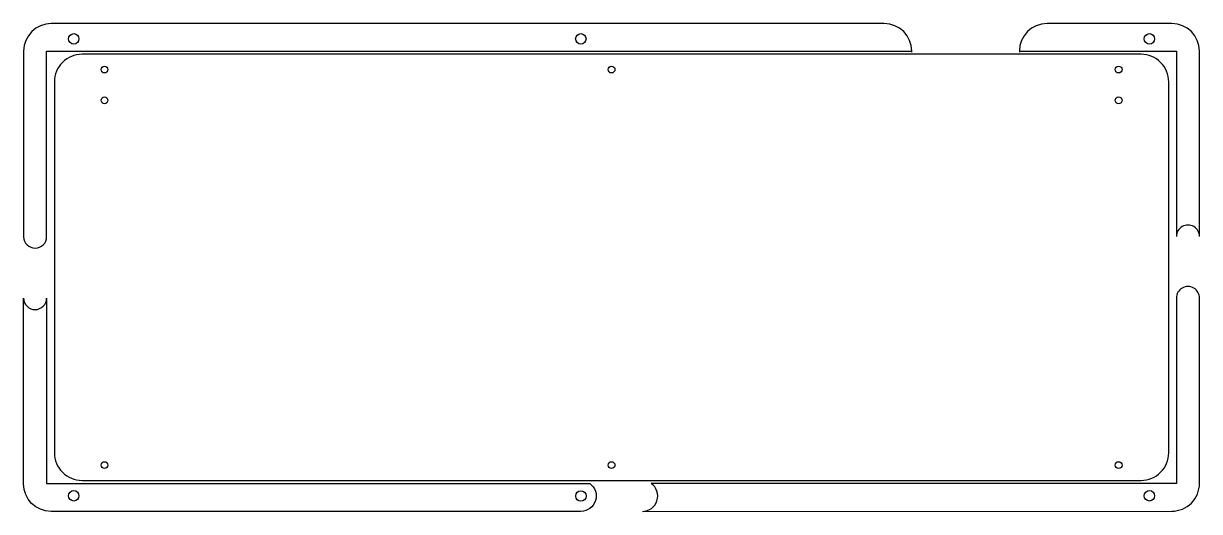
# Model space of a CAD drawing. Header units: millimetres. Extents: x -13 to 370, y 304 to 462.
import ezdxf

# ---------------------------------------------------------------- set-up
doc = ezdxf.new("R2010")
doc.units = ezdxf.units.MM
doc.layers.get('0').update_dxf_attribs({"linetype": 'CONTINUOUS'})

msp = doc.modelspace()

# ---------------------------------------------------------------- linework, layer by layer
for p, q in [((267.5, 462.34), (-3.5, 462.34)), ((361.11, 462.34), (320.5, 462.34)), ((-12.5, 453.34), (-12.52, 392.93)), ((-5.02, 392.98), (-5.02, 453.34)), ((-5.02, 453.34), (276.5, 453.34)), ((276.5, 453), (276.5, 453.34)), ((311.5, 453.34), (311.5, 453)), ((311.5, 453.34), (362.62, 453.34)), ((362.62, 453.34), (362.62, 392.98)), ((370.11, 392.98), (370.11, 453.34)), ((362.62, 372.98), (362.62, 312.61)), ((370.11, 312.63), (370.11, 372.98)), ((362.62, 312.61), (191.71, 312.61)), ((188.83, 303.57), (361.11, 303.63))]:
    msp.add_line(p, q)
for points in [[(351.11, 313.63, 0.414214), (360.11, 322.63), (360.11, 443.34, 0.414214), (351.11, 452.34), (6.5, 452.34, 0.414214), (-2.5, 443.34), (-2.5, 322.63, 0.414214), (6.5, 313.63)], [(171.71, 312.63, -0.730774), (168.83, 303.57), (-3.54, 303.52, -0.414004), (-12.54, 312.52), (-12.52, 372.93, 0.992658), (-5.02, 372.98), (-5.02, 312.63)]]:
    msp.add_lwpolyline(points, format="xyb", close=True)
for centre, radius in [((3.81, 457.34), 1.7), ((168.81, 457.34), 1.7), ((353.81, 457.34), 1.7), ((13.81, 447.34), 1.1), ((178.81, 447.34), 1.1), ((343.81, 447.34), 1.1), ((13.81, 437.34), 1.1), ((343.81, 437.34), 1.1), ((13.81, 318.63), 1.1), ((178.81, 318.63), 1.1), ((343.81, 318.63), 1.1), ((3.81, 308.63), 1.7), ((168.83, 308.56), 1.7), ((353.81, 308.63), 1.7)]:
    msp.add_circle(centre, radius)
for centre, radius, start, end in [((-3.5, 453.34), 9, 90, 179.9989), ((267.5, 453.34), 9, 0, 90), ((320.5, 453.34), 9, 90, 180), ((361.11, 453.34), 9, 0.0005, 90), ((366.37, 392.98), 3.75, -0.0052, 180.1075), ((-8.77, 392.98), 3.75, -179.1555, 0), ((366.37, 372.98), 3.75, -0.0052, 180.1075), ((188.83, 308.55), 4.98, -89.9821, 54.677), ((361.11, 312.63), 9, -90, 0.0004)]:
    msp.add_arc(centre, radius, start, end)

doc.saveas('drawing.dxf')
